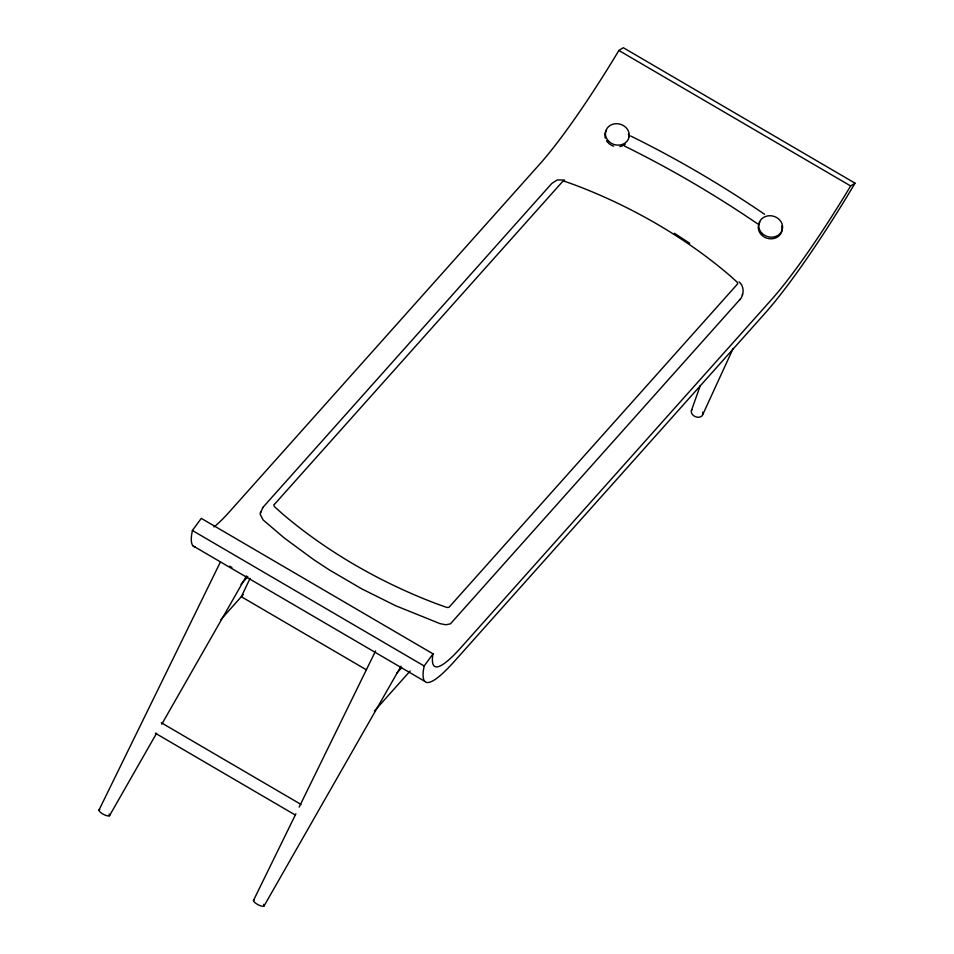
<?xml version="1.0" encoding="UTF-8"?>
<svg xmlns="http://www.w3.org/2000/svg" width="954" height="954" viewBox="0 0 954 954"><rect width="100%" height="100%" fill="white"/><g stroke="black" fill="none" stroke-linecap="round" stroke-linejoin="round"><path stroke-width="1.43" d="M213.97 526.906A186.65 24.351 -59.7 0 0 229.401 511.857L539.523 164.362A186.65 24.351 -59.7 0 0 615.986 55.272L618.872 50.467L623.284 47.7L855.058 183.192L850.646 185.958L847.76 190.764A186.65 24.351 -59.7 0 1 771.297 299.854L461.164 647.337A186.65 24.351 -59.7 0 1 432.687 655.827L433.044 653.86L201.27 518.368L192.398 530.496L191.611 534.896A204.669 26.7 -59.7 0 0 195.176 546.964M433.044 653.86L424.16 665.987L423.385 670.388A204.669 26.7 -59.7 0 0 454.593 661.11L764.762 313.568A204.669 26.7 -59.7 0 0 848.595 193.948L855.058 183.192M564.661 180.079L557.279 179.924L551.794 183.454L262.839 507.48L260.108 514.123L263.065 519.906L284.399 538.092L313.723 559.664L329.249 569.86L361.745 588.856L395.719 605.754L439.925 623.606L445.852 624.775L450.455 623.833L740.352 299.019M740.042 299.651C744.18 294.464 744.382 286.26 739.064 281.895M691.4 410.625L700.308 385.523M702.752 414.585L733.173 348.401M250.067 578.386L241.326 596.715L366.36 669.803M260.347 512.692L260.657 512.059M262.529 508.112L262.839 507.48M742.224 295.072L742.534 294.428M98.942 810.161L220.41 561.989M253.454 900.481L295.907 813.762M299.174 807.084L375.578 650.974M109.471 815.765L156.623 733.221M161.775 724.193L246.502 575.87M263.984 906.085L401.014 666.19M241.016 584.265L247.813 576.645M220.958 619.54L243.222 594.581M396.709 673.274L401.658 667.728M374.481 710.98L410.184 670.972M630.654 135.993C677.09 158.829 721.808 185.124 764.559 214.268M624.631 146.129C670.853 168.87 715.357 195.033 757.917 224.047M618.872 50.467L850.646 185.958M192.398 530.496L424.16 665.987M193.102 545.915L424.876 681.406M161.357 722.786L300.999 804.425M155.347 733.209L294.989 814.835M674.418 233.265L689.718 243.294M702.633 412.2A6.022 4.424 22.1 0 1 696.539 417.077A6.022 4.424 22.1 0 1 691.924 409.6M781.731 226.074A12.032 10.613 16.1 0 1 768.053 238.5M767.04 238.226A12.032 10.613 16.1 0 1 765.084 237.463M764.166 236.974A12.032 10.613 16.1 0 1 759.897 222.067M625.252 144.161A12.032 10.613 16.1 0 1 619.897 146.582M613.72 146.177A12.032 10.613 16.1 0 1 610.846 144.925M609.976 144.364A12.032 10.613 16.1 0 1 608.378 143.064M607.686 142.325A12.032 10.613 16.1 0 1 606.505 140.727M605.325 138.068A12.032 10.613 16.1 0 1 606.565 130.018M628.412 134.025A12.032 10.613 16.1 0 1 628.793 136.816M109.078 814.024A6.022 1.825 27.9 0 1 104.141 814.704A6.022 1.825 27.9 0 1 99.753 809.529M231.894 567.499A15.037 4.567 27.9 0 1 229.711 566.151M263.59 904.344A6.022 1.825 27.9 0 1 258.653 905.024A6.022 1.825 27.9 0 1 254.277 899.861M274.347 504.451L274.144 504.726A3.768 2.027 25.5 0 0 274.859 507.027L281.704 513.18A295.704 158.877 25.5 0 0 436.92 603.906L446.281 607.245A3.768 2.027 25.5 0 0 449.215 607.066L737.466 284.077A3.768 2.027 25.5 0 0 736.762 281.776L729.905 275.623A295.704 158.877 25.5 0 0 574.702 184.897L565.34 181.558A3.768 2.027 25.5 0 0 562.407 181.737L274.347 504.451M762.186 233.48A12.032 10.613 16.1 0 0 782.173 229.974A12.032 10.613 16.1 0 0 767.636 215.914A12.032 10.613 16.1 0 0 762.186 233.48M608.855 141.43A12.032 10.613 16.1 0 0 628.841 137.925A12.032 10.613 16.1 0 0 614.316 123.877A12.032 10.613 16.1 0 0 608.855 141.43"/></g></svg>
